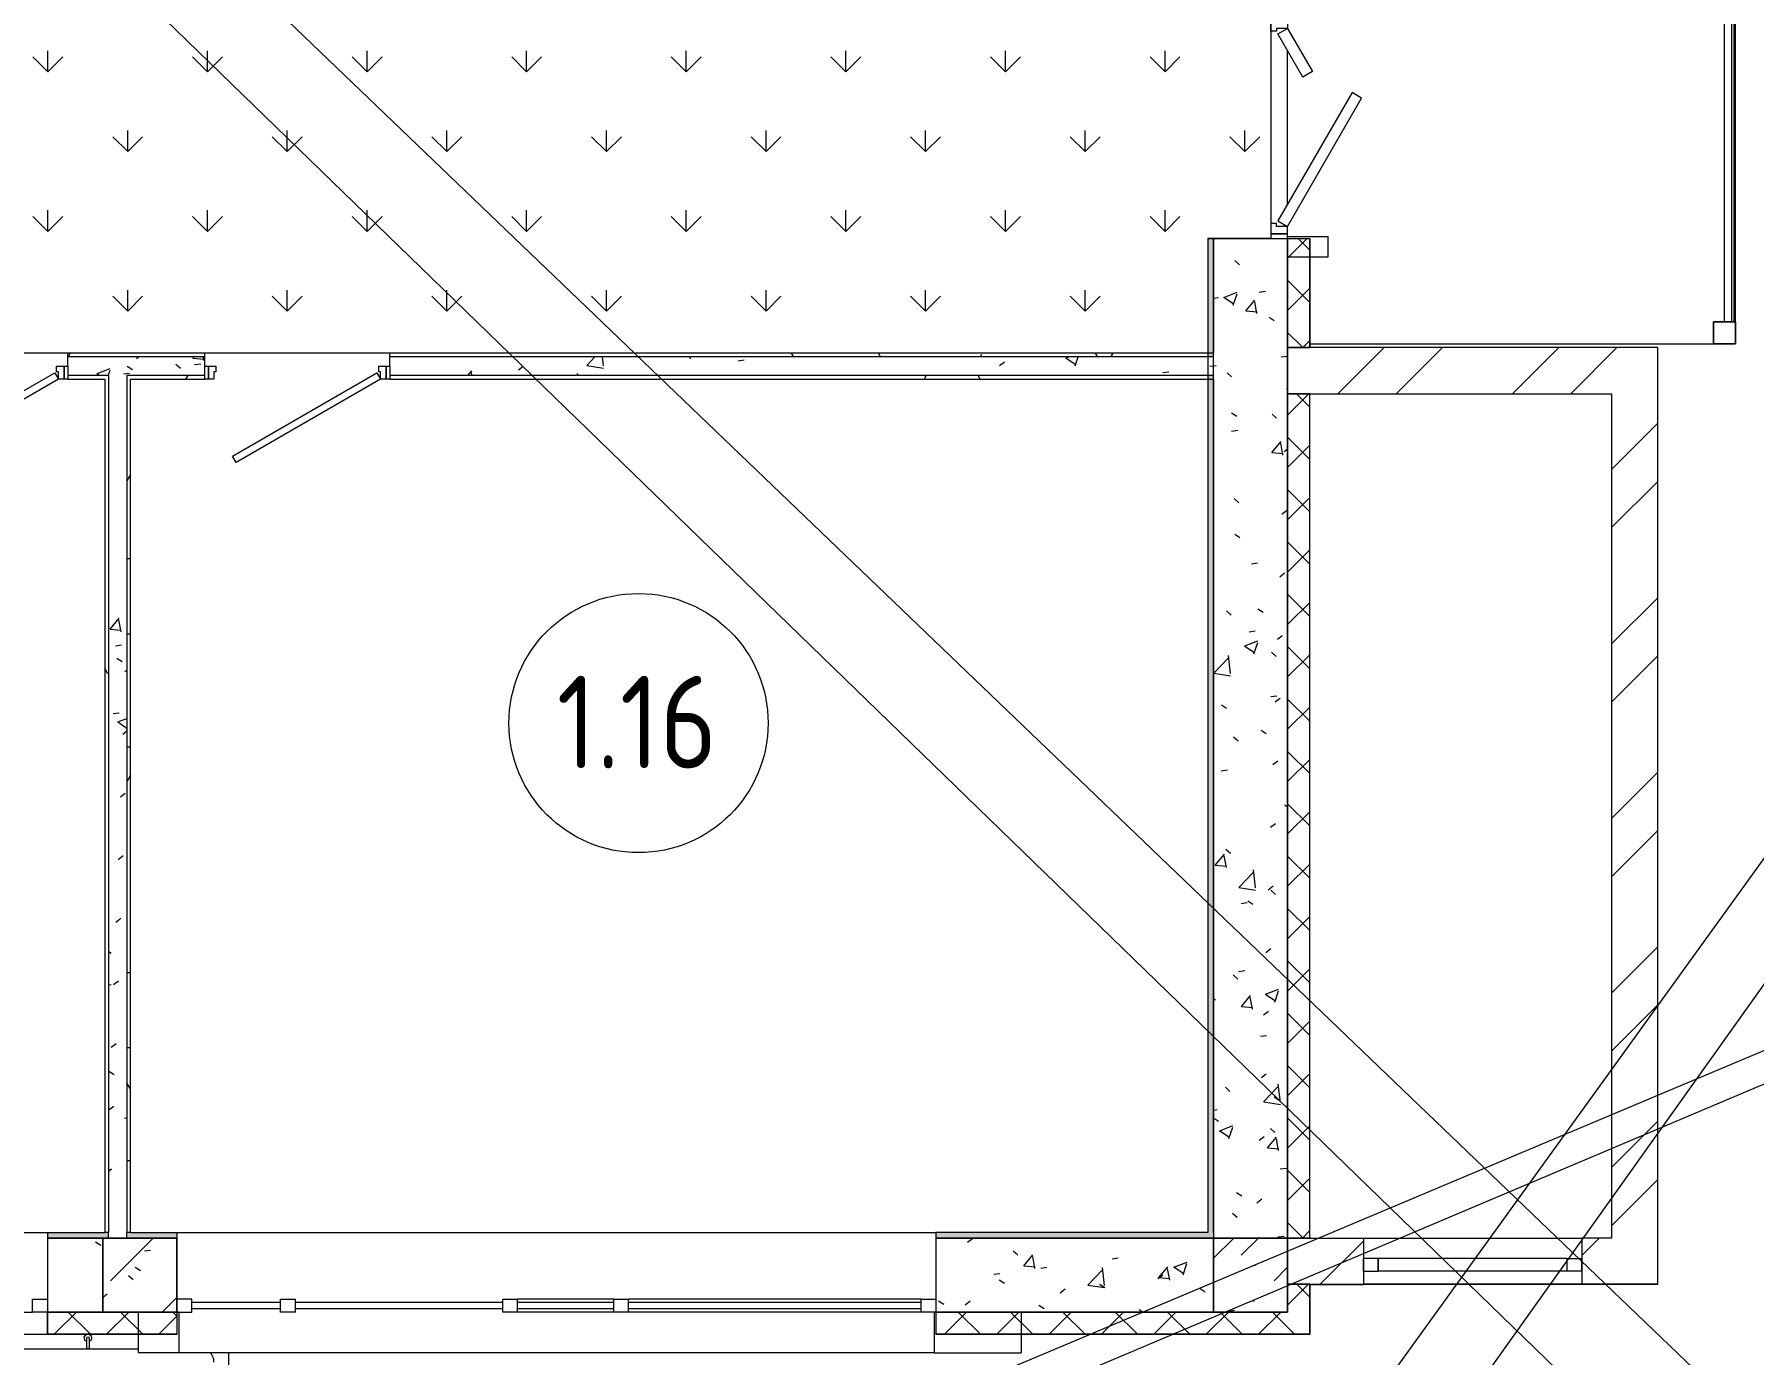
# Model space of a CAD drawing. Header units: millimetres. Extents: x -500089 to 1469082, y -290736 to 166440.
# Drawn here: x 1236384 to 1245671, y -23400 to -16268 of the extents above; entities that cross this region are included whole.
import ezdxf

# ---------------------------------------------------------------- set-up
doc = ezdxf.new("R2010")
doc.units = ezdxf.units.MM
for name, color, linetype, lineweight in [('Витраж', 7, 'Continuous', 0), ('Двери', 7, 'Continuous', 0), ('Марки помещений', 7, 'Continuous', 0), ('Несущие колонны', 7, 'Continuous', 0), ('Ограждение', 7, 'Continuous', 0), ('Панели витража', 7, 'Continuous', 0), ('Перекрытие', 7, 'Continuous', 0), ('Стены внутренние', 7, 'Continuous', 0), ('Стены несущие', 7, 'Continuous', 0), ('Стены отделка', 7, 'Continuous', 0), ('Стены штриховка', 7, 'Continuous', 0), ('экспертиза ДУ пояснения', 6, 'Continuous', 0), ('экспертиза условные обозначения', 1, 'Continuous', 0)]:
    doc.layers.add(name, color=color, linetype=linetype, lineweight=lineweight)
doc.styles.add('GOST Common_1', font='', dxfattribs={"width": 0.9, "height": 700})
doc.styles.get('GOST Common_1').set_extended_font_data('GOST Common')
pattern_1 = [(50, (0, 0), (728.7365, -63.7558), [76.2, -838.2]), (355, (0, 0), (-140.9716, 764.2276), [60.96, -670.56]), (100.451, (60.7, -5.3), (587.77, 700.4668), [64.76, -712.36]), (46.184, (0, 203.2), (1084.316, -168.171), [114.3, -1257.3]), (96.636, (90.4, 189.2), (949.61, 989.71), [97.14, -1068.54]), (351.184, (0, 203.2), (949.6206, 989.701), [91.44, -1005.84]), (21, (101.6, 152.4), (606.4579, -409.0606), [76.2, -838.2]), (326, (101.6, 152.4), (247.2083, 736.753), [60.96, -670.56]), (71.451, (152.14, 118.3), (853.6683, 327.6855), [64.76, -712.36]), (37.5, (0, 0), (12.3547, 338.2201), [33.528, -628.904, 33.528, -647.192, -673.1]), (37.5, (0, 0), (12.3547, 338.2201), [-1343.152, 33.528, -639.572]), (7.5, (0, 0), (267.2789, 400.7221), [33.528, -354.584, 33.528, -613.664, -256.54]), (7.5, (0, 0), (267.2789, 400.7221), [-1035.304, 33.528, -223.012]), (327.5, (-226.57, 0), (542.36333, -22.91534), [33.528, -220.472, 33.528, -758.952, -1051.56]), (327.5, (-226.57, 0), (542.36333, -22.91534), [-1046.48, 33.528, -1018.032]), (317.5, (-328.17, 0), (592.517, 101.7071), [33.528, -296.672, 33.528, -492.76, -746.76]), (317.5, (-328.17, 0), (592.517, 101.7071), [-856.488, 33.528, -713.232])]
pattern_2 = [(45, (0, 0), (-471.4634, 471.4634), []), (45, (314.3, 0), (-471.4634, 471.4634), [])]
pattern_3 = [(0, (0, 0), (406.4, 101.6), [6.706, -298.094, 6.706, -298.094, -1625.6]), (0, (0, 0), (406.4, 101.6), [-609.6, 6.706, -602.894, 6.706, -298.094, -711.2]), (0, (0, 0), (406.4, 101.6), [-1524, 6.706, -196.494, 6.706, -501.294]), (120, (152.4, 50.8), (-291.18818, 301.152724), [6.706, -298.094, 6.706, -298.094, -1625.6]), (120, (152.4, 50.8), (-291.18818, 301.152724), [-609.6, 6.706, -602.894, 6.706, -298.094, -711.2]), (120, (152.4, 50.8), (-291.18818, 301.152724), [-1524, 6.706, -196.494, 6.706, -501.294]), (240, (203.2, 254), (-115.21182, -402.752724), [6.706, -298.094, 6.706, -298.094, -1625.6]), (240, (203.2, 254), (-115.21182, -402.752724), [-609.6, 6.706, -602.894, 6.706, -298.094, -711.2]), (240, (203.2, 254), (-115.21182, -402.752724), [-1524, 6.706, -196.494, 6.706, -501.294])]
pattern_4 = [(45, (0, 0), (-141.42136, 141.42136), []), (135, (0, 0), (-141.42136, -141.42136), [])]
pattern_5 = [(0, (0, 0), (812.8, 203.2), [67.056, -542.544, 67.056, -542.544, -3251.2]), (0, (0, 0), (812.8, 203.2), [-1219.2, 67.056, -1152.144, 67.056, -542.544, -1422.4]), (0, (0, 0), (812.8, 203.2), [-3048, 67.056, -339.344, 67.056, -948.944]), (120, (304.8, 101.6), (-582.37636, 602.30545), [67.056, -542.544, 67.056, -542.544, -3251.2]), (120, (304.8, 101.6), (-582.37636, 602.30545), [-1219.2, 67.056, -1152.144, 67.056, -542.544, -1422.4]), (120, (304.8, 101.6), (-582.37636, 602.30545), [-3048, 67.056, -339.344, 67.056, -948.944]), (240, (406.4, 508), (-230.42364, -805.50545), [67.056, -542.544, 67.056, -542.544, -3251.2]), (240, (406.4, 508), (-230.42364, -805.50545), [-1219.2, 67.056, -1152.144, 67.056, -542.544, -1422.4]), (240, (406.4, 508), (-230.42364, -805.50545), [-3048, 67.056, -339.344, 67.056, -948.944])]

# ---------------------------------------------------------------- blocks, each defined once
blk = doc.blocks.new('ASVP_ДверьСтальная_2 полотна - Внутренняя 1070х2000h_полотна_ Г Л-2730798-З Этаж 01')
at = {"layer": 'Двери', "lineweight": 18}
for p, q in [((-157.8, 600), (-187.8, 548)), ((535, 200), (-157.8, 600)), ((-187.8, 548), (505, 148)), ((-535, 200), (-301.2, 335)), ((-271.2, 283), (-505, 148)), ((-301.2, 335), (-271.2, 283)), ((-600, 200), (-575, 200)), ((-600, 110), (-600, 200)), ((-575, 200), (-535, 200)), ((-575, 110), (-575, 200)), ((-575, 200), (-575, 110)), ((-505, 148), (-535, 200)), ((-535, 200), (-535, 140)), ((505, 148), (535, 200)), ((575, 200), (535, 200)), ((535, 200), (535, 140)), ((575, 110), (575, 200)), ((600, 200), (575, 200)), ((575, 200), (575, 110)), ((600, 110), (600, 200)), ((-575, 110), (-600, 110)), ((-519, 110), (-575, 110)), ((-535, 140), (-519, 140)), ((-519, 140), (-519, 110)), ((535, 140), (519, 140)), ((519, 140), (519, 110)), ((519, 110), (575, 110)), ((575, 110), (600, 110))]:
    blk.add_line(p, q, dxfattribs=at)
blk = doc.blocks.new('ADSK_КолоннаЖБ_Прямоугольная - 400x400 мм-V213-З Этаж 01')
at = {"layer": 'Несущие колонны'}
h = blk.add_hatch(dxfattribs=at)
h.set_pattern_fill('FP_5', color=256, style=0, pattern_type=2)
h.set_pattern_definition([(45, (-96100, -57800), (-449.0128, 449.0128), []), (45, (-95651, -57800), (-449.0128, 449.0128), [793.75, -158.75, 6.706, -152.044])])
h.paths.add_polyline_path([(200, -200), (200, 200), (-200, 200), (-200, -200)], flags=0)
at = {"layer": 'Несущие колонны', "lineweight": 18}
for p, q in [((-200, -200), (-200, 200)), ((-200, 200), (200, 200)), ((200, 200), (-200, 200)), ((-200, 200), (-200, -200)), ((200, 200), (200, -200)), ((200, -200), (200, 200)), ((200, -200), (-200, -200)), ((-200, -200), (200, -200))]:
    blk.add_line(p, q, dxfattribs=at)
blk = doc.blocks.new('Ограждение - Ограждение-2618354-З Этаж 01')
at = {"layer": 'Ограждение'}
for p, q in [((77860, 7780), (77860, 8910)), ((77900, 7780), (77900, 8910)), ((77912.5, 7780), (77912.5, 8910)), ((77860, 7090), (77860, 7780)), ((77900, 7090), (77900, 7780)), ((77912.5, 7090), (77912.5, 7780)), ((77860, 5150), (77860, 6970)), ((77900, 5150), (77900, 6970)), ((77912.5, 5150), (77912.5, 6970))]:
    blk.add_line(p, q, dxfattribs=at)
blk = doc.blocks.new('Прямоугольный импост - 80х70 мм Белый-V234-З Этаж 01')
at = {"layer": 'Витраж', "lineweight": 18}
for p, q in [((0, 35), (-80, 35)), ((-80, 35), (-80, -35)), ((-80, -35), (0, -35))]:
    blk.add_line(p, q, dxfattribs=at)
blk = doc.blocks.new('Системная панель - ASVP_Cтеклопакет Двухкамерный_36 мм-2639601-З Этаж 01')
at = {"layer": 'Панели витража', "lineweight": 18}
for p, q in [((-240, 18), (240, 18)), ((-240, -18), (-240, 18)), ((240, -18), (240, 18)), ((240, -18), (-240, -18))]:
    blk.add_line(p, q, dxfattribs=at)
blk = doc.blocks.new('Прямоугольный импост - 80х70 мм Белый-2643516-З Этаж 01')
at = {"layer": 'Витраж'}
for p, q in [((68720, 50470), (68240, 50470)), ((68720, 50400), (68240, 50400))]:
    blk.add_line(p, q, dxfattribs=at)
blk = doc.blocks.new('Системная панель - ASVP_Cтеклопакет Двухкамерный_36 мм-2637723-З Этаж 01')
at = {"layer": 'Панели витража', "lineweight": 18}
for p, q in [((-560, 18), (560, 18)), ((-560, -18), (-560, 18)), ((560, -18), (560, 18)), ((560, -18), (-560, -18))]:
    blk.add_line(p, q, dxfattribs=at)
blk = doc.blocks.new('Прямоугольный импост - 80х70 мм Белый-2637583-З Этаж 01')
at = {"layer": 'Витраж', "lineweight": 18}
for p, q in [((40, 35), (-40, 35)), ((-40, 35), (-40, -35)), ((40, 35), (40, -35)), ((-40, -35), (40, -35))]:
    blk.add_line(p, q, dxfattribs=at)
blk = doc.blocks.new('Системная панель - ASVP_Cтеклопакет Двухкамерный_36 мм-2637900-З Этаж 01')
at = {"layer": 'Панели витража', "lineweight": 18}
for p, q in [((-260, 18), (260, 18)), ((-260, -18), (-260, 18)), ((260, -18), (260, 18)), ((260, -18), (-260, -18))]:
    blk.add_line(p, q, dxfattribs=at)
blk = doc.blocks.new('Прямоугольный импост - 80х70 мм Белый-2637316-З Этаж 01')
at = {"layer": 'Витраж'}
for p, q in [((61160, 50470), (60640, 50470)), ((61160, 50400), (60640, 50400))]:
    blk.add_line(p, q, dxfattribs=at)
blk = doc.blocks.new('Прямоугольный импост - 80х70 мм Белый-2637562-З Этаж 01')
at = {"layer": 'Витраж', "lineweight": 18}
for p, q in [((40, 35), (-40, 35)), ((-40, 35), (-40, -35)), ((40, 35), (40, -35)), ((-40, -35), (40, -35))]:
    blk.add_line(p, q, dxfattribs=at)
blk = doc.blocks.new('Системная панель - ASVP_Cтеклопакет Двухкамерный_36 мм-2642506-З Этаж 01')
at = {"layer": 'Панели витража', "lineweight": 18}
for p, q in [((-790, 18), (790, 18)), ((-790, -18), (-790, 18)), ((790, -18), (790, 18)), ((790, -18), (-790, -18))]:
    blk.add_line(p, q, dxfattribs=at)
blk = doc.blocks.new('Прямоугольный импост - 80х70 мм Белый-2643529-З Этаж 01')
at = {"layer": 'Витраж'}
for p, q in [((129320, 50470), (127740, 50470)), ((129320, 50400), (127740, 50400))]:
    blk.add_line(p, q, dxfattribs=at)
blk = doc.blocks.new('Прямоугольный импост - 80х70 мм Белый-2637594-З Этаж 01')
at = {"layer": 'Витраж', "lineweight": 18}
for p, q in [((0, 35), (-80, 35)), ((-80, 35), (-80, -35)), ((-80, -35), (0, -35))]:
    blk.add_line(p, q, dxfattribs=at)
blk = doc.blocks.new('Прямоугольный импост - 80х70 мм Белый-2647539-З Этаж 01')
at = {"layer": 'Витраж', "lineweight": 18}
for p, q in [((0, 35), (-80, 35)), ((-80, 35), (-80, -35)), ((0, 35), (0, -35)), ((-80, -35), (0, -35))]:
    blk.add_line(p, q, dxfattribs=at)
blk = doc.blocks.new('Прямоугольный импост - 80х70 мм Белый-2647542-З Этаж 01')
at = {"layer": 'Витраж', "lineweight": 18}
for p, q in [((0, 35), (-80, 35)), ((-80, 35), (-80, -35)), ((0, 35), (0, -35)), ((-80, -35), (0, -35))]:
    blk.add_line(p, q, dxfattribs=at)
blk = doc.blocks.new('Прямоугольный импост - 80х70 мм Белый-2647365-З Этаж 01')
at = {"layer": 'Витраж', "lineweight": 18}
for p, q in [((131790, 50690), (131790, 50620)), ((132810, 50690), (131790, 50690)), ((132810, 50620), (131790, 50620)), ((132810, 50620), (132810, 50690))]:
    blk.add_line(p, q, dxfattribs=at)
blk = doc.blocks.new('ADSK_КолоннаЖБ_Прямоугольная - 120x120 мм-2689317-З Этаж 01')
at = {"layer": 'Несущие колонны', "lineweight": 18}
for p, q in [((-60, -60), (-60, 60)), ((-60, 60), (60, 60)), ((60, 60), (-60, 60)), ((-60, 60), (-60, -60)), ((60, 60), (60, -60)), ((60, -60), (60, 60)), ((60, -60), (-60, -60)), ((-60, -60), (60, -60))]:
    blk.add_line(p, q, dxfattribs=at)
blk = doc.blocks.new('Ограждение - D40 доп поручень 700-V254-З Этаж 01')
at = {"layer": 'Ограждение'}
for p, q in [((-26.7, 6.7), (-60, 6.7)), ((-18.9, 6.7), (-53.3, 6.7)), ((-60, -6.7), (-26.7, -6.7)), ((-53.3, -6.7), (-20, -6.7))]:
    blk.add_line(p, q, dxfattribs=at)
at = {"layer": 'Ограждение', "flags": 128}
for points in [[(-60, 6.7), (-58.9, 6.7), (-57.9, 6.7), (-56.8, 6.7), (-55.8, 6.7), (-54.7, 6.7), (-53.6, 6.7), (-53.3, 6.7)], [(0, 6.7), (0, 6.7), (-0.1, 6.7), (-0.2, 6.7), (-0.3, 6.7), (-0.5, 6.7), (-0.8, 6.7), (-1, 6.7), (-1.4, 6.7), (-1.7, 6.7), (-2.1, 6.7), (-2.5, 6.7), (-3, 6.7), (-3.5, 6.7), (-4.1, 6.7), (-4.7, 6.7), (-5.3, 6.7), (-5.9, 6.7), (-6.6, 6.7), (-7.3, 6.7), (-8.1, 6.7), (-8.9, 6.7), (-9.7, 6.7), (-10.5, 6.7), (-11.4, 6.7), (-12.3, 6.7), (-13.2, 6.7), (-14.1, 6.7), (-15, 6.7), (-16, 6.7), (-17, 6.7), (-18, 6.7), (-19, 6.7), (-20, 6.7), (-21.1, 6.7), (-22.1, 6.7), (-23.2, 6.7), (-24.2, 6.7), (-25.3, 6.7), (-26.4, 6.7), (-26.7, 6.7)], [(-53.3, -6.7), (-54.4, -6.7), (-55.5, -6.7), (-56.5, -6.7), (-57.6, -6.7), (-58.6, -6.7), (-59.7, -6.7)], [(-26.7, -6.7), (-25.6, -6.7), (-24.5, -6.7), (-23.5, -6.7), (-22.4, -6.7), (-21.4, -6.7), (-20.3, -6.7), (-19.3, -6.7), (-18.3, -6.7), (-17.3, -6.7), (-16.3, -6.7), (-15.3, -6.7), (-14.4, -6.7), (-13.4, -6.7), (-12.5, -6.7), (-11.6, -6.7), (-10.7, -6.7), (-9.9, -6.7), (-9.1, -6.7), (-8.3, -6.7), (-7.5, -6.7), (-6.8, -6.7), (-6.1, -6.7), (-5.5, -6.7), (-4.8, -6.7), (-4.2, -6.7), (-3.7, -6.7), (-3.1, -6.7), (-2.7, -6.7), (-2.2, -6.7), (-1.8, -6.7), (-1.4, -6.7), (-1.1, -6.7), (-0.8, -6.7), (-0.6, -6.7), (-0.4, -6.7), (-0.2, -6.7), (-0.1, -6.7), (0, -6.7), (0, -6.7)]]:
    blk.add_lwpolyline(points, dxfattribs=at)
at = {"layer": 'Ограждение'}
for radius, start, end in [(20, 360, 165), (6.67, 90, 135), (6.67, 270, 90), (20, 199.63434, 360)]:
    blk.add_arc((0, 0), radius, start, end, dxfattribs=at)
blk.add_open_spline([(-18.9, 6.6), (-18.9, 6.5), (-19, 6.4), (-19.1, 6.1), (-19.1, 5.8), (-19.2, 5.8)], degree=3, knots=[0.5555556, 0.5555556, 0.5555556, 0.5555556, 0.5833333, 0.6527778, 0.6666667, 0.6666667, 0.6666667, 0.6666667], dxfattribs=at)
blk = doc.blocks.new('Ограждение - Ограждение-2738581-З Этаж 01')
at = {"extrusion": (0, 0, -1), "zscale": -1, "rotation": 90.0000000000002}
blk.add_blockref('Ограждение - D40 доп поручень 700-V254-З Этаж 01', (-69019.5, -340), dxfattribs=at)
blk = doc.blocks.new('Тип верхнего поручня - Верхний поручень_Внутренний_-2738659-З Этаж 01')
at = {"layer": 'Ограждение'}
blk.add_line((69290.1, -400), (68281.2, -400), dxfattribs=at)
at = {"layer": 'Ограждение', "flags": 128}
blk.add_lwpolyline([(69700, -470), (69699.9, -467.2), (69699.8, -464.4), (69699.5, -461.6), (69699.1, -458.8), (69698.6, -456.1), (69698, -453.4), (69697.3, -450.7), (69696.4, -448), (69695.5, -445.3), (69694.5, -442.7), (69693.3, -440.2), (69692.1, -437.7), (69690.7, -435.2), (69689.3, -432.8), (69687.8, -430.5), (69686.1, -428.2), (69684.4, -426), (69682.6, -423.8), (69680.7, -421.8), (69678.8, -419.8)], dxfattribs=at)
blk = doc.blocks.new('Прямоугольный импост - 1х120 мм _наружный откос_ Белый-2750710-З Этаж 01')
at = {"layer": 'Витраж'}
for p, q in [((121901, 50280), (121901, 50400)), ((121980, 50400), (122235, 50400)), ((122315, 50400), (123385, 50400)), ((123465, 50400), (124520, 50400)), ((124599, 50400), (124599, 50280)), ((121901, 50280), (124599, 50280))]:
    blk.add_line(p, q, dxfattribs=at)
blk = doc.blocks.new('Прямоугольный импост - 1х120 мм _наружный откос_ Желтый-2750960-З Этаж 01')
at = {"layer": 'Витраж', "lineweight": 18}
for p, q in [((0, 0), (-1, 0)), ((-1, 0), (-1, -120)), ((0, 0), (0, -120)), ((-1, -120), (0, -120))]:
    blk.add_line(p, q, dxfattribs=at)
blk = doc.blocks.new('ASVP_ДверьДеревянная_1 полотно - Входная_внутр_ 900х2000h_полотно_ Г Пр-2760996-З Этаж 01')
at = {"layer": 'Двери', "lineweight": 18}
for p, q in [((-450, 70), (329.4, 520)), ((349.4, 485.4), (-430, 35.4)), ((329.4, 520), (349.4, 485.4)), ((-500, 70), (-480, 70)), ((-500, 0), (-500, 70)), ((-480, 0), (-500, 0)), ((-480, 70), (-450, 70)), ((-480, 0), (-480, 70)), ((-480, 70), (-480, 0)), ((-440, 0), (-480, 0)), ((-430, 35.4), (-450, 70)), ((-450, 70), (-450, 30)), ((-450, 30), (-440, 30)), ((-440, 30), (-440, 0)), ((440, 30), (450, 30)), ((440, 0), (440, 30)), ((480, 0), (440, 0)), ((450, 70), (480, 70)), ((450, 30), (450, 70)), ((480, 70), (480, 0)), ((480, 70), (500, 70)), ((480, 0), (480, 70)), ((500, 0), (480, 0)), ((500, 70), (500, 0))]:
    blk.add_line(p, q, dxfattribs=at)
blk = doc.blocks.new('АР_СОШ_Верзилово_Сущ_Здание_rvt-2-З Этаж 01')
at = {"layer": 'Несущие колонны'}
h = blk.add_hatch(dxfattribs=at)
h.set_pattern_fill('FP_1', color=256, style=0, pattern_type=2)
h.set_pattern_definition([(45, (0, 0), (-449.0128, 449.0128), []), (45, (449, 0), (-449.0128, 449.0128), [793.75, -158.75, 6.706, -152.044])])
h.paths.add_polyline_path([(131300, 50550), (131300, 50800), (130900, 50800), (131294.4, 50553.5)], flags=0)
at = {"layer": 'Стены штриховка', "lineweight": 9}
h = blk.add_hatch(dxfattribs=at)
h.set_pattern_fill('FP_32', color=256, style=0, pattern_type=2)
h.set_pattern_definition(pattern_4)
h.paths.add_polyline_path([(131304.4, 50280), (131420, 50280), (131420, 50550), (131300, 50550), (131300, 50280)], flags=0)
h.paths.add_polyline_path([(131300, 50800), (131420, 50800), (131420, 55360), (131300, 55360), (131300, 50906.7)], flags=0)
h.paths.add_polyline_path([(131300, 55610), (131420, 55610), (131420, 56200), (131300, 56200), (131300, 55630)], flags=0)
h.paths.add_polyline_path([(131420, 57400), (131420, 61300), (131300, 61300), (131300, 57400)], flags=0)
h = blk.add_hatch(dxfattribs=at)
h.set_pattern_fill('FP_33', color=256, style=0, pattern_type=2)
h.set_pattern_definition(pattern_3)
h.paths.add_polyline_path([(130870, 50830), (130900, 50830), (130900, 55460), (130870, 55460), (130870, 52531.2)], flags=0)
h.paths.add_polyline_path([(130870, 55560), (130900, 55560), (130900, 56200), (130870, 56200), (130870, 55580)], flags=0)
h.paths.add_polyline_path([(130870, 57400), (130900, 57400), (130898.4, 57580), (130870, 57580)], flags=0)
h.paths.add_polyline_path([(130897.2, 57720), (130900, 57720), (130900, 60900), (130870, 60900), (130870, 57720)], flags=0)
h = blk.add_hatch(dxfattribs=at)
h.set_pattern_fill('FP_31', color=256, style=0, pattern_type=2)
h.set_pattern_definition(pattern_1)
h.paths.add_polyline_path([(131300, 50800), (131300, 56200), (130900, 56200), (130900, 50800), (131285.3, 50800)], flags=0)
h.paths.add_polyline_path([(131043.1, 57400), (131300, 57400), (131300, 57600), (130900, 57600), (130900, 57400)], flags=0)
h.paths.add_polyline_path([(131231.4, 58000), (131300, 58000), (131300, 60900), (130900, 60900), (130900, 58000), (131021.1, 58000)], flags=0)
h = blk.add_hatch(dxfattribs=at)
h.set_pattern_fill('FP_31', color=256, style=0, pattern_type=2)
h.set_pattern_definition(pattern_1)
h.paths.add_polyline_path([(130900, 55460), (130900, 55560), (126450, 55560), (126450, 55460), (129452, 55460)], flags=0)
h.paths.add_polyline_path([(116040, 55460), (119710, 55460), (119710, 55560), (116020, 55560), (116020, 55460)], flags=0)
h.paths.add_polyline_path([(120930, 55460), (123710, 55460), (123710, 55560), (120710, 55560), (120710, 55460)], flags=0)
h.paths.add_polyline_path([(125030, 55460), (125450, 55460), (125450, 55560), (124710, 55560), (124710, 55460), (125004.2, 55460)], flags=0)
h = blk.add_hatch(dxfattribs=at)
h.set_pattern_fill('FP_174', color=256, style=0, pattern_type=2)
h.set_pattern_definition(pattern_5)
h.paths.add_polyline_path([(120734.8, 55560), (123710, 55560), (123710, 55580), (120710, 55580), (120710, 55560)], flags=0)
h.paths.add_polyline_path([(119710, 55560), (119710, 55580), (116040, 55580), (116040, 55560), (119639.1, 55560)], flags=0)
h.paths.add_polyline_path([(130870, 55560), (130870, 55580), (126450, 55580), (126450, 55560), (129452, 55560)], flags=0)
h.paths.add_polyline_path([(125030, 55560), (125450, 55560), (125450, 55580), (124710, 55580), (124710, 55560), (125004.2, 55560)], flags=0)
h = blk.add_hatch(dxfattribs=at)
h.set_pattern_fill('FP_2', color=256, style=0, pattern_type=2)
h.set_pattern_definition(pattern_2)
h.paths.add_polyline_path([(131421, 55360), (133300, 55360), (133300, 55610), (131300, 55610), (131300, 55360), (131420, 55360)], flags=0)
h = blk.add_hatch(dxfattribs=at)
h.set_pattern_fill('FP_174', color=256, style=0, pattern_type=2)
h.set_pattern_definition(pattern_5)
h.paths.add_polyline_path([(129452, 55440), (130870, 55440.1), (130870, 55460), (126450, 55460), (126450, 55440)], flags=0)
h.paths.add_polyline_path([(121030, 55440), (123710, 55440), (123710, 55460), (121030, 55460)], flags=0)
h.paths.add_polyline_path([(120910, 55440), (120930, 55440), (120930, 55460), (120710, 55460), (120710, 55440)], flags=0)
h.paths.add_polyline_path([(116040, 55440), (119710, 55440), (119710, 55460), (116040, 55460)], flags=0)
h.paths.add_polyline_path([(125050, 55440), (125450, 55440), (125450, 55460), (125030, 55460), (125030, 55440)], flags=0)
h.paths.add_polyline_path([(124910, 55440), (124930, 55440), (124930, 55460), (124710, 55460), (124710, 55440)], flags=0)
h = blk.add_hatch(dxfattribs=at)
h.set_pattern_fill('FP_31', color=256, style=0, pattern_type=2)
h.set_pattern_definition(pattern_1)
h.paths.add_polyline_path([(125004.2, 50800), (125030, 50800), (125030, 55460), (124930, 55460), (124930, 50800)], flags=0)
h = blk.add_hatch(dxfattribs=at)
h.set_pattern_fill('FP_174', color=256, style=0, pattern_type=2)
h.set_pattern_definition(pattern_5)
h.paths.add_polyline_path([(124930, 50830), (124930, 55440), (124910, 55440), (124910, 50830)], flags=0)
h = blk.add_hatch(dxfattribs=at)
h.set_pattern_fill('FP_174', color=256, style=0, pattern_type=2)
h.set_pattern_definition(pattern_5)
h.paths.add_polyline_path([(125050, 50830), (125050, 55440), (125030, 55440), (125030, 50830)], flags=0)
h = blk.add_hatch(dxfattribs=at)
h.set_pattern_fill('FP_2', color=256, style=0, pattern_type=2)
h.set_pattern_definition(pattern_2)
h.paths.add_polyline_path([(133300, 50550), (133300, 55360), (133050, 55360), (133050, 50550)], flags=0)
h = blk.add_hatch(dxfattribs=at)
h.set_pattern_fill('FP_33', color=256, style=0, pattern_type=2)
h.set_pattern_definition(pattern_3)
h.paths.add_polyline_path([(130897.4, 50800), (130900, 50800), (130900, 50830), (129400, 50830), (129400, 50800), (130870, 50800)], flags=0)
h.paths.add_polyline_path([(116300, 50800), (117700, 50800), (117700, 50830), (116300, 50830)], flags=0)
h.paths.add_polyline_path([(120400, 50800), (120930, 50800), (120930, 50830), (120400, 50830)], flags=0)
h.paths.add_polyline_path([(125050, 50800), (125300, 50800), (125300, 50830), (125030, 50830), (125030, 50800)], flags=0)
h.paths.add_polyline_path([(124930, 50800), (124930, 50830), (124600, 50830), (124600, 50800), (124910, 50800)], flags=0)
h.paths.add_polyline_path([(121030, 50800), (121900, 50800), (121900, 50830), (121030, 50830)], flags=0)
h = blk.add_hatch(dxfattribs=at)
h.set_pattern_fill('FP_31', color=256, style=0, pattern_type=2)
h.set_pattern_definition(pattern_1)
h.paths.add_polyline_path([(125300, 50400), (125300, 50800), (124600, 50800), (124600, 50400), (125030, 50400)], flags=0)
h.paths.add_polyline_path([(116300, 50400), (117700, 50400), (117700, 50800), (116300, 50800)], flags=0)
h.paths.add_polyline_path([(120800, 50400), (121900, 50400), (121900, 50800), (120800, 50800), (120800, 50506.7)], flags=0)
h.paths.add_polyline_path([(129452, 50400), (131300, 50400), (131300, 50550), (130900, 50800), (129400, 50800), (129400, 50400)], flags=0)
h = blk.add_hatch(dxfattribs=at)
h.set_pattern_fill('FP_2', color=256, style=0, pattern_type=2)
h.set_pattern_definition(pattern_2)
h.paths.add_polyline_path([(131420, 50550), (131710, 50550), (131710, 50800), (131300, 50800), (131300, 50550)], flags=0)
h.paths.add_polyline_path([(133050, 50550), (133050, 50800), (132890, 50800), (132890, 50550)], flags=0)
h = blk.add_hatch(dxfattribs=at)
h.set_pattern_fill('FP_32', color=256, style=0, pattern_type=2)
h.set_pattern_definition(pattern_4)
h.paths.add_polyline_path([(121900, 50280), (121900, 50400), (120400, 50400), (120400, 50280), (121668.3, 50280)], flags=0)
h.paths.add_polyline_path([(115830.5, 50280), (117700, 50280), (117700, 50400), (115780, 50400), (115780, 50280)], flags=0)
h.paths.add_polyline_path([(130900, 50280), (131300, 50280), (131300, 50400), (129400, 50400), (129400, 50280), (129452, 50280)], flags=0)
h.paths.add_polyline_path([(125004.2, 50280), (125300, 50280), (125300, 50400), (124600, 50400), (124600, 50280), (124900, 50280)], flags=0)
at = {"layer": 'Несущие колонны', "lineweight": 18}
for p, q in [((124900, 50400), (124900, 50800)), ((124900, 50800), (125300, 50800)), ((125300, 50400), (125300, 50800)), ((130900, 50400), (130900, 50800)), ((130900, 50800), (131300, 50800)), ((131300, 50400), (131300, 50800)), ((125300, 50400), (124900, 50400)), ((131300, 50400), (130900, 50400))]:
    blk.add_line(p, q, dxfattribs=at)
at = {"layer": 'Перекрытие'}
for p, q in [((133720, 55750), (133720, 57570)), ((131300, 56385), (131300, 57215)), ((131420, 55630), (133350, 55630)), ((133350, 55630), (133600, 55630)), ((125580, 47880), (125580, 50180))]:
    blk.add_line(p, q, dxfattribs=at)
at = {"layer": 'Стены внутренние'}
for p, q in [((121900, 50830), (124600, 50830)), ((125300, 50830), (129400, 50830)), ((131710, 50800), (132890, 50800)), ((132890, 50550), (131710, 50550)), ((131710, 50550), (132890, 50550)), ((131710, 50550), (131710, 50549)), ((132890, 50549), (131710, 50549)), ((132890, 50550), (132890, 50549)), ((124600, 50279), (121900, 50279)), ((124600, 50279), (124600, 50280)), ((129390, 50180), (125310, 50180))]:
    blk.add_line(p, q, dxfattribs=at)
at = {"layer": 'Стены несущие'}
for p, q in [((130900, 56200), (131210, 56200)), ((130900, 56200), (130900, 55580)), ((130900, 50830), (130900, 56200)), ((131300, 56210), (131520, 56210)), ((131300, 55610), (131300, 56200)), ((131300, 56200), (131300, 56100)), ((131300, 56200), (131300, 55610)), ((131420, 56200), (131420, 55610)), ((131420, 56200), (131421, 56200)), ((131421, 55610), (131421, 56200)), ((131520, 56100), (131520, 56210)), ((131300, 56100), (131520, 56100)), ((124710, 55510), (124710, 55560)), ((125450, 55560), (124710, 55560)), ((125450, 55510), (125450, 55560)), ((126450, 55510), (126450, 55560)), ((130900, 55560), (126450, 55560)), ((130900, 55560), (130900, 55580)), ((131420, 55610), (131300, 55610)), ((131300, 55610), (131420, 55610)), ((133300, 55610), (131421, 55610)), ((133300, 55360), (133300, 55610)), ((124930, 55460), (124710, 55460)), ((124930, 55460), (124930, 55440)), ((125450, 55460), (125030, 55460)), ((125030, 55460), (125030, 55440)), ((130900, 55460), (126450, 55460)), ((130900, 55440), (130900, 55460)), ((124930, 55440), (124930, 50830)), ((125030, 55440), (125030, 50830)), ((130900, 55440), (130900, 50830)), ((131300, 50800), (131300, 55360)), ((131300, 55360), (131420, 55360)), ((131420, 55360), (131300, 55360)), ((131300, 55360), (131300, 50800)), ((131420, 55360), (133050, 55360)), ((133050, 55360), (133050, 50800)), ((133300, 50550), (133300, 55360)), ((124930, 50800), (124930, 50830)), ((125030, 50800), (125030, 50830)), ((130900, 50830), (130900, 50800)), ((124600, 50800), (124600, 50400)), ((125300, 50800), (124600, 50800)), ((124600, 50800), (124930, 50800)), ((125030, 50800), (125300, 50800)), ((125300, 50800), (125300, 50400)), ((129400, 50800), (129400, 50400)), ((130900, 50800), (129400, 50800)), ((129400, 50800), (130900, 50800)), ((131300, 50800), (131300, 50400)), ((131420, 50800), (131300, 50800)), ((131300, 50800), (131300, 50550)), ((131300, 50800), (131420, 50800)), ((131420, 50800), (131710, 50800)), ((131710, 50800), (131710, 50550)), ((133050, 50800), (132890, 50800)), ((132890, 50800), (132890, 50550)), ((131300, 50550), (131420, 50550)), ((131420, 50550), (131300, 50550)), ((131420, 50550), (131420, 50280)), ((131421, 50550), (131710, 50550)), ((131421, 50279), (131421, 50550)), ((131421, 50550), (131710, 50550)), ((131421, 50549), (131421, 50550)), ((131421, 50549), (131710, 50549)), ((131710, 50549), (131710, 50550)), ((133050, 50550), (132890, 50550)), ((133300, 50550), (132890, 50550)), ((132890, 50549), (132890, 50550)), ((133300, 50549), (132890, 50549)), ((133050, 50550), (133300, 50550)), ((133300, 50549), (133300, 50550)), ((124600, 50400), (125300, 50400)), ((125300, 50400), (124600, 50400)), ((125310, 50400), (125090.1, 50400)), ((125090.1, 50400), (125090.1, 50180)), ((125310, 50400), (125310, 50180)), ((129390, 50400), (129860.1, 50400)), ((129390, 50400), (129390, 50180)), ((129400, 50400), (131300, 50400)), ((131300, 50400), (129400, 50400)), ((129860.1, 50400), (129860.1, 50180)), ((125300, 50280), (124600, 50280)), ((124600, 50280), (124600, 50279)), ((125300, 50279), (124600, 50279)), ((125300, 50280), (125300, 50279)), ((131420, 50280), (129400, 50280)), ((129400, 50280), (129400, 50279)), ((131420, 50279), (129400, 50279)), ((131420, 50279), (131421, 50279)), ((125310, 50180), (125090.1, 50180)), ((129390, 50180), (129860.1, 50180))]:
    blk.add_line(p, q, dxfattribs=at)
at = {"layer": 'Стены отделка', "lineweight": 9}
for p, q in [((130870, 56200), (130870, 50830)), ((130870, 56200), (130900, 56200)), ((131300, 56200), (131420, 56200)), ((131420, 55610), (131420, 56200)), ((125450, 55580), (124710, 55580)), ((124710, 55560), (124710, 55580)), ((125450, 55560), (125450, 55580)), ((130900, 55580), (126450, 55580)), ((126450, 55560), (126450, 55580)), ((124710, 55440), (124910, 55440)), ((124910, 55440), (124910, 50830)), ((125050, 55440), (125450, 55440)), ((125050, 50830), (125050, 55440)), ((126450, 55440), (130900, 55440)), ((131420, 50800), (131420, 55360)), ((124600, 50830), (124910, 50830)), ((124600, 50830), (124600, 50800)), ((125050, 50830), (125300, 50830)), ((125300, 50830), (125300, 50800)), ((130870, 50830), (129400, 50830)), ((129400, 50830), (129400, 50800)), ((130900, 50830), (130900, 50800)), ((131300, 50550), (131300, 50400)), ((131420, 50280), (131420, 50550)), ((124600, 50400), (124600, 50280)), ((125300, 50400), (125300, 50280)), ((129400, 50400), (129400, 50280)), ((124600, 50280), (125300, 50280)), ((131300, 50280), (129400, 50280)), ((131300, 50280), (131420, 50280))]:
    blk.add_line(p, q, dxfattribs=at)
at = {"layer": 'Стены штриховка'}
for p, q in [((131300, 55360), (131300, 55610)), ((131300, 55610), (131300, 55360)), ((131420, 55610), (131421, 55610)), ((124930, 50830), (124910, 50830)), ((125050, 50830), (125030, 50830)), ((131300, 50800), (131300, 50550)), ((131420, 50550), (131421, 50550))]:
    blk.add_line(p, q, dxfattribs=at)
at = {"color": 8, "lineweight": 9, "true_color": 0x7f7f7f}
for name, p in [('Ограждение - Ограждение-2618354-З Этаж 01', (55800, 50600)), ('ADSK_КолоннаЖБ_Прямоугольная - 120x120 мм-2689317-З Этаж 01', (133660, 55690)), ('ADSK_КолоннаЖБ_Прямоугольная - 400x400 мм-V213-З Этаж 01', (125100, 50600)), ('ADSK_КолоннаЖБ_Прямоугольная - 400x400 мм-V213-З Этаж 01', (131100, 50600)), ('Прямоугольный импост - 80х70 мм Белый-2647365-З Этаж 01', (0, 0)), ('Системная панель - ASVP_Cтеклопакет Двухкамерный_36 мм-2639601-З Этаж 01', (125620, 50435)), ('Системная панель - ASVP_Cтеклопакет Двухкамерный_36 мм-2637723-З Этаж 01', (126500, 50435)), ('Прямоугольный импост - 80х70 мм Белый-2637316-З Этаж 01', (66500, 0)), ('Системная панель - ASVP_Cтеклопакет Двухкамерный_36 мм-2637900-З Этаж 01', (127400, 50435)), ('Прямоугольный импост - 80х70 мм Белый-2643529-З Этаж 01', (0, 0)), ('Системная панель - ASVP_Cтеклопакет Двухкамерный_36 мм-2642506-З Этаж 01', (128530, 50435)), ('Прямоугольный импост - 80х70 мм Белый-2643516-З Этаж 01', (60100, 0)), ('Прямоугольный импост - 1х120 мм _наружный откос_ Белый-2750710-З Этаж 01', (0, 0)), ('Прямоугольный импост - 1х120 мм _наружный откос_ Желтый-2750960-З Этаж 01', (124600, 50400)), ('Ограждение - Ограждение-2738581-З Этаж 01', (55800, 50600)), ('Тип верхнего поручня - Верхний поручень_Внутренний_-2738659-З Этаж 01', (55800, 50600))]:
    blk.add_blockref(name, p, dxfattribs=at)
for name, p, rotation in [('ASVP_ДверьСтальная_2 полотна - Внутренняя 1070х2000h_полотна_ Г Л-2730798-З Этаж 01', (131100, 56800), 270), ('ASVP_ДверьДеревянная_1 полотно - Входная_внутр_ 900х2000h_полотно_ Г Пр-2760996-З Этаж 01', (124210, 55510), 180), ('ASVP_ДверьДеревянная_1 полотно - Входная_внутр_ 900х2000h_полотно_ Г Пр-2760996-З Этаж 01', (125950, 55510), 180), ('Прямоугольный импост - 80х70 мм Белый-2647542-З Этаж 01', (131710, 50655), 180), ('Прямоугольный импост - 80х70 мм Белый-2637594-З Этаж 01', (125300, 50435), 180)]:
    blk.add_blockref(name, p, dxfattribs=dict(at, rotation=rotation))
at = {"color": 8, "lineweight": 9, "true_color": 0x7f7f7f, "extrusion": (0, 0, -1), "rotation": 180}
for name, p in [('Прямоугольный импост - 80х70 мм Белый-2647539-З Этаж 01', (-132890, 50655)), ('Прямоугольный импост - 80х70 мм Белый-V234-З Этаж 01', (-124600, 50435)), ('Прямоугольный импост - 80х70 мм Белый-2637583-З Этаж 01', (-125900, 50435)), ('Прямоугольный импост - 80х70 мм Белый-2637562-З Этаж 01', (-127100, 50435)), ('Прямоугольный импост - 80х70 мм Белый-2637562-З Этаж 01', (-127700, 50435)), ('Прямоугольный импост - 80х70 мм Белый-V234-З Этаж 01', (-129400, 50435))]:
    blk.add_blockref(name, p, dxfattribs=at)
blk = doc.blocks.new('ASVP_Марка_Помещение_ОдноЗначение - Номер-684784-З Этаж 01')
at = {"layer": 'Марки помещений'}
blk.add_circle((0, 0), 3.5, dxfattribs=at)

msp = doc.modelspace()

# ---------------------------------------------------------------- hatches: boundary and pattern name
at = {"layer": 'экспертиза условные обозначения', "lineweight": 0}
h = msp.add_hatch(dxfattribs=at)
h.set_pattern_fill('GRASS', color=3, scale=24)
h.set_pattern_definition([(90, (-249381.06, -328983.7), (-431.05229, 431.05229), [114.3, -747.80459]), (45, (-249381.06, -328983.7), (-431.0523, 431.0523), [114.3, -495.3]), (135, (-249381.06, -328983.7), (-431.0523, -431.0523), [114.3, -495.3])])
h.paths.add_polyline_path([(1227873.585, -16230.488), (1227873.585, -15970.488), (1227893.585, -15970.488), (1227893.585, -15990.488), (1242723.585, -15990.488), (1242723.585, -16170.488), (1243063.585, -16170.488), (1243063.585, -17370.488), (1242723.585, -17370.488), (1242723.585, -17990.488), (1227893.585, -17990.488), (1227893.585, -18010.488), (1227873.585, -18010.488)])

# ---------------------------------------------------------------- linework, layer by layer
at = {"layer": 'экспертиза ДУ пояснения'}
for p, q in [((1213897.789, -64817.236), (1283545.83, 31674.308)), ((1283545.83, 31674.308), (1214821.592, -64769.152)), ((1173847.485, -52012.358), (1326541.241, 12257.695)), ((1326541.241, 12257.695), (1174771.289, -51964.274))]:
    msp.add_line(p, q, dxfattribs=at)
at = {"layer": 'экспертиза ДУ пояснения', "elevation": 0}
for points in [[(1181121.762, 38102.252), (1264778.06, -43044.918)], [(1265651.886, -42942.85), (1181121.762, 38102.252)]]:
    msp.add_lwpolyline(points, dxfattribs=at)
at = {"layer": 'экспертиза условные обозначения', "color": 3, "lineweight": 0}
msp.add_lwpolyline([(1227873.585, -16230.488), (1227873.585, -15970.488), (1227893.585, -15970.488), (1227893.585, -15990.488), (1242723.585, -15990.488), (1242723.585, -16170.488), (1243063.585, -16170.488), (1243063.585, -17370.488), (1242723.585, -17370.488), (1242723.585, -17990.488), (1227893.585, -17990.488), (1227893.585, -18010.488), (1227873.585, -18010.488), (1227873.585, -16230.488)], dxfattribs=at)

# ---------------------------------------------------------------- block references
msp.add_blockref('АР_СОШ_Верзилово_Сущ_Здание_rvt-2-З Этаж 01', (1111853.585, -73570.488))
at = {"layer": 'Марки помещений', "xscale": 199.9999999999999, "yscale": 199.9999999999999, "zscale": 199.9999999999999}
msp.add_blockref('ASVP_Марка_Помещение_ОдноЗначение - Номер-684784-З Этаж 01', (1239647.264, -19988.595), dxfattribs=at)

# ---------------------------------------------------------------- texts
at = {"layer": 'Марки помещений', "insert": (1239205.349, -19733.145), "char_height": 500, "width": 1096.7085, "attachment_point": 1, "style": 'GOST Common_1'}
msp.add_mtext('1.16', dxfattribs=at)

doc.saveas('drawing.dxf')
